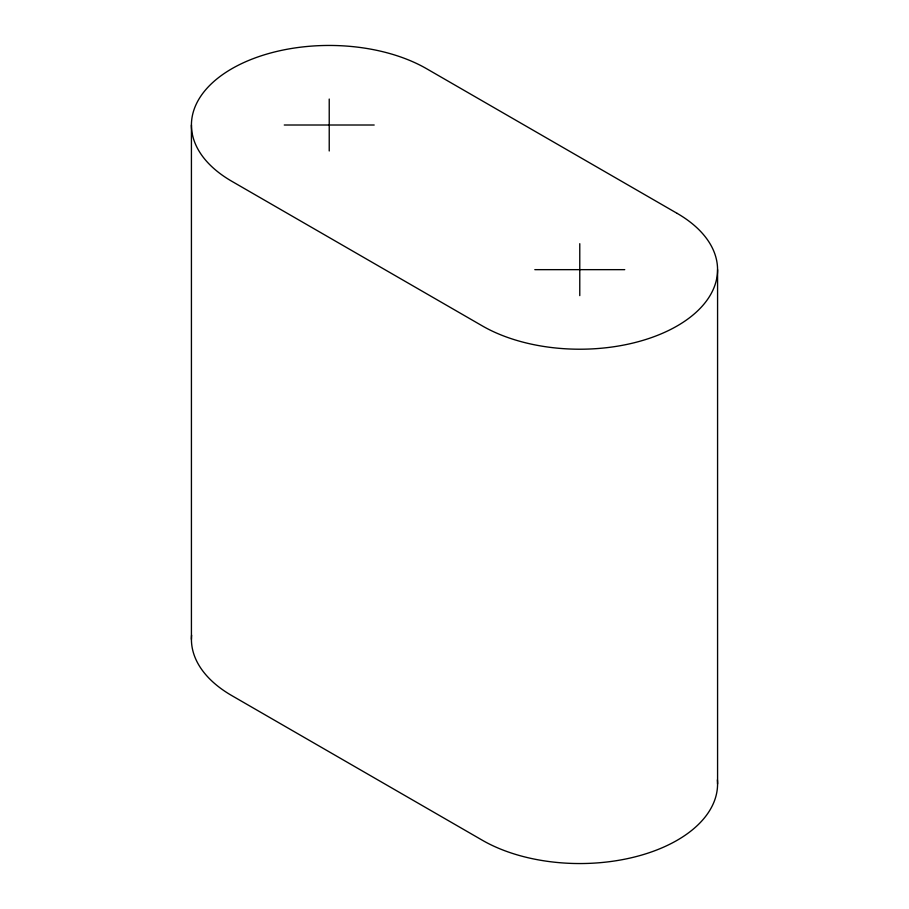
<?xml version="1.0" encoding="UTF-8"?>
<svg xmlns="http://www.w3.org/2000/svg" width="909" height="909" viewBox="0 0 909 909"><rect width="100%" height="100%" fill="white"/><g stroke="black" fill="none" stroke-linecap="round" stroke-linejoin="round"><path stroke-width="1.36" d="M284.256 125.01L374.19 125.01M534.81 269.655L624.744 269.655M717.576 269.655L717.576 783.99M579.772 243.692L579.772 295.618M329.228 99.047L329.228 150.974M191.424 125.01L191.424 639.345M191.617 635.198A137.793 79.56 0 0 0 231.784 695.59L482.338 840.246A137.793 79.56 0 0 0 635.8 856.676A137.793 79.56 0 0 0 717.383 779.854M677.216 213.41L426.662 68.754A137.793 79.56 0 0 0 231.784 68.754A137.793 79.56 0 0 0 231.784 181.266L482.338 325.911A137.793 79.56 0 0 0 677.216 325.911A137.793 79.56 0 0 0 677.216 213.41"/></g></svg>
